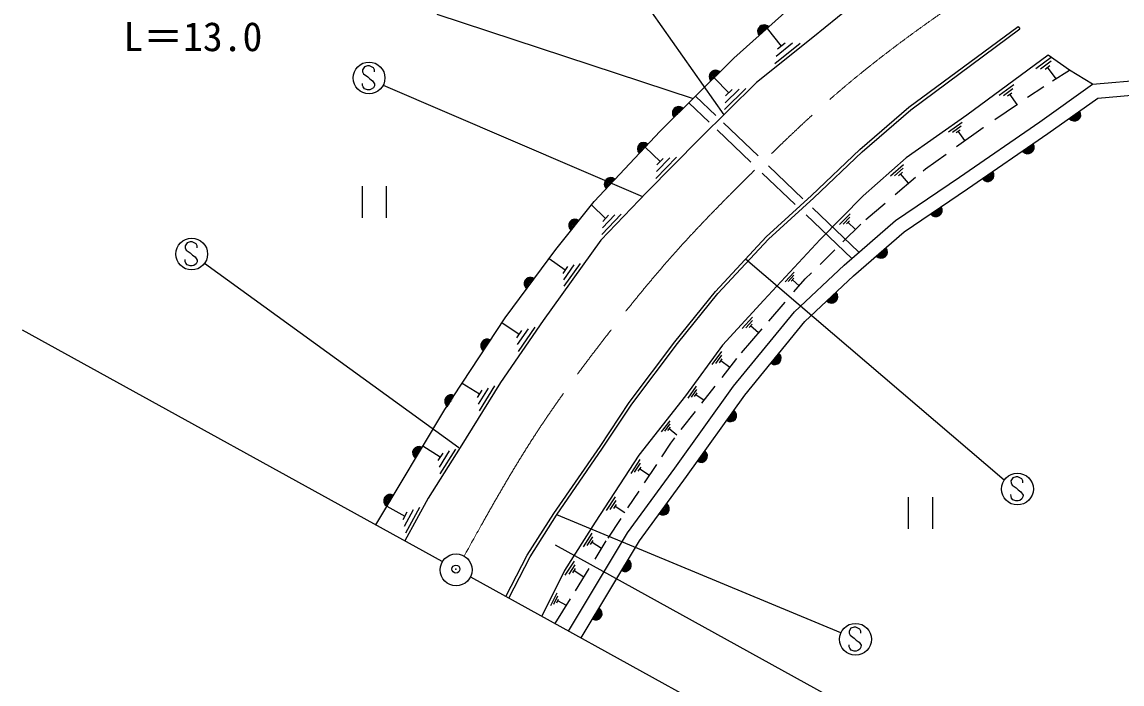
# Model space of a CAD drawing. Units: millimetres, scale not verified. Extents: x 40000 to 680000, y 20000 to 380000.
# Drawn here: x 261465 to 330618, y 261590 to 303224 of the extents above; entities that cross this region are included whole.
import ezdxf
from ezdxf.enums import TextEntityAlignment as Align

# ---------------------------------------------------------------- set-up
doc = ezdxf.new("R2010")
doc.units = ezdxf.units.MM
doc.header["$LTSCALE"] = 1000
doc.header["$PDMODE"] = 32
doc.header["$PDSIZE"] = 500
doc.linetypes.add('CHAIN', pattern=[18.5, 12, -1.5, 3.5, -1.5])
for name, color, linetype, lineweight in [('M-BGD', 7, 'Continuous', 25), ('M-BMK', 2, 'CHAIN', 13), ('M-BMK-SRVR', 3, 'Continuous', 25), ('M-STR-STR3', 7, 'Continuous', 25), ('M-STR-STRC', 7, 'Continuous', 25)]:
    doc.layers.add(name, color=color, linetype=linetype, lineweight=lineweight)
doc.layers.add('M-OTRS', color=6, linetype='Continuous')
doc.styles.add('ＭＳ ゴシック', font='')
doc.styles.get('ＭＳ ゴシック').set_extended_font_data('MS Gothic')

msp = doc.modelspace()

# ---------------------------------------------------------------- linework, layer by layer
at = {"layer": 'M-BGD'}
for p, q in [((315051, 305397), (311182, 302243)), ((306219, 300939), (310004, 304346)), ((317226, 297862), (324084, 302947)), ((324084, 302947), (324203, 302787)), ((311182, 302243), (307649, 299425)), ((308311, 302825), (309201, 301705)), ((317351, 297706), (324203, 302787)), ((310381, 301865), (308791, 300585)), ((309911, 301885), (308881, 301055)), ((309441, 301895), (308961, 301515)), ((301593, 296355), (306219, 300939)), ((325977, 301136), (320864, 297360)), ((325191, 300305), (326156, 301010)), ((327313, 300200), (325977, 301136)), ((325491, 300285), (326161, 300785)), ((325781, 300265), (326091, 300495)), ((326471, 299655), (325941, 300385)), ((326256, 299518), (327313, 300200)), ((328770, 299313), (327313, 300200)), ((328770, 299313), (342071, 300471)), ((304981, 299715), (305911, 298775)), ((329092, 298438), (342159, 299576)), ((307649, 299425), (304074, 295893)), ((306971, 299035), (305631, 297715)), ((306541, 299005), (305671, 298145)), ((306111, 298975), (305701, 298575)), ((322901, 298615), (323811, 299285)), ((323161, 298595), (323751, 299035)), ((323421, 298575), (323691, 298775)), ((324673, 298496), (325711, 299166)), ((325443, 296944), (328770, 299313)), ((304659, 296919), (303388, 298134)), ((305094, 297333), (303814, 298556)), ((322620, 297086), (324044, 298064)), ((324021, 298045), (323561, 298675)), ((325960, 296207), (329092, 298438)), ((314144, 295204), (317226, 297862)), ((314278, 295056), (317351, 297706)), ((307740, 294805), (305571, 296877)), ((320864, 297360), (317055, 294687)), ((319721, 296315), (320571, 296915)), ((319961, 296295), (320511, 296685)), ((320403, 293466), (325443, 296944)), ((297430, 291940), (301593, 296355)), ((307292, 294403), (305158, 296442)), ((320191, 296275), (320451, 296445)), ((320213, 295385), (321900, 296591)), ((320741, 295765), (320321, 296365)), ((320911, 292723), (325960, 296207)), ((321900, 296591), (321911, 296599)), ((300651, 295355), (301581, 294445)), ((304074, 295893), (300752, 292528)), ((302621, 294715), (301321, 293385)), ((302201, 294685), (301351, 293815)), ((301771, 294645), (301381, 294245)), ((311101, 292315), (314144, 295204)), ((311237, 292168), (314278, 295056)), ((317055, 294687), (314348, 292281)), ((318258, 293985), (319564, 294920)), ((310561, 292110), (308403, 294171)), ((316071, 293545), (316881, 294265)), ((316321, 293555), (316851, 294025)), ((318114, 293863), (318258, 293985)), ((310077, 291742), (308001, 293726)), ((316350, 292367), (317635, 293457)), ((316371, 290745), (320403, 293466)), ((316571, 293555), (316821, 293775)), ((317201, 293095), (316701, 293665)), ((282862, 290900), (282862, 292900)), ((284362, 292900), (284362, 290900)), ((300752, 292528), (297850, 289501)), ((316921, 290030), (320911, 292723)), ((295033, 288912), (297430, 291940)), ((308248, 289710), (311101, 292315)), ((308389, 289568), (311237, 292168)), ((314348, 292281), (311641, 289541)), ((314515, 290810), (315724, 291836)), ((297261, 291725), (298151, 290875)), ((314084, 288744), (311154, 291543)), ((312861, 290495), (313521, 291165)), ((299141, 291135), (297921, 289865)), ((298741, 291105), (297951, 290275)), ((298331, 291065), (297971, 290675)), ((313631, 288347), (310753, 291097)), ((313070, 289391), (314201, 290502)), ((313081, 290515), (313511, 290945)), ((313145, 287922), (316371, 290745)), ((313291, 290525), (313491, 290725)), ((313861, 290165), (313391, 290625)), ((313749, 287255), (316921, 290030)), ((297850, 289501), (294234, 284454)), ((305063, 286285), (308248, 289710)), ((305214, 286154), (308389, 289568)), ((311641, 289541), (308099, 285731)), ((291837, 284622), (295033, 288912)), ((311638, 287983), (312565, 288894)), ((294611, 288345), (295611, 287635)), ((295761, 287845), (295461, 287415)), ((296161, 287945), (295501, 287015)), ((296551, 288035), (295531, 286605)), ((310021, 284999), (313145, 287922)), ((309441, 286885), (310001, 287485)), ((309631, 286905), (309991, 287295)), ((309821, 286925), (309981, 287105)), ((310321, 286625), (309901, 287015)), ((309996, 286246), (310705, 287068)), ((310679, 284383), (313749, 287255)), ((310705, 287068), (311096, 287451)), ((302512, 283118), (305063, 286285)), ((302670, 282995), (305214, 286154)), ((308099, 285731), (305493, 282891)), ((308418, 284418), (309447, 285611)), ((306190, 280312), (310021, 284999)), ((288052, 278861), (291837, 284622)), ((294234, 284454), (291542, 280543)), ((291641, 284325), (292711, 283585)), ((306741, 283955), (307381, 284655)), ((306905, 279764), (310679, 284383)), ((306961, 283985), (307381, 284445)), ((307171, 284015), (307371, 284225)), ((292871, 283815), (292551, 283355)), ((293291, 283925), (292601, 282935)), ((293701, 284035), (292651, 282505)), ((306696, 282423), (307988, 283920)), ((307761, 283665), (307271, 284125)), ((299635, 279300), (302512, 283118)), ((299799, 279184), (302670, 282995)), ((305493, 282891), (303187, 279716)), ((304861, 281685), (305451, 282495)), ((305091, 281745), (305471, 282265)), ((305311, 281795), (305491, 282035)), ((305971, 281505), (305401, 281915)), ((305478, 280867), (306408, 282055)), ((291542, 280543), (289019, 276464)), ((289131, 280515), (290231, 279845)), ((290371, 280075), (290081, 279605)), ((290771, 280205), (290151, 279195)), ((291171, 280335), (290211, 278775)), ((302511, 275171), (306190, 280312)), ((303341, 279575), (303871, 280315)), ((303551, 279625), (303891, 280105)), ((304207, 279242), (305045, 280313)), ((303187, 279716), (300246, 275974)), ((303240, 274644), (306905, 279764)), ((303751, 279675), (303901, 279895)), ((304341, 279415), (303831, 279785)), ((283704, 271606), (288052, 278861)), ((297803, 276526), (299635, 279300)), ((297969, 276414), (299799, 279184)), ((302911, 277586), (303811, 278736)), ((301661, 277445), (302211, 278145)), ((301871, 277485), (302221, 277945)), ((302071, 277525), (302231, 277735)), ((302641, 277245), (302151, 277635)), ((301684, 275882), (302251, 276742)), ((302251, 276742), (302516, 277081)), ((286671, 276565), (287761, 275885)), ((289019, 276464), (287000, 273268)), ((287911, 276115), (287611, 275645)), ((288321, 276245), (287681, 275225)), ((288721, 276365), (287741, 274805)), ((294910, 272314), (297803, 276526)), ((295076, 272203), (297969, 276414)), ((300246, 275974), (297506, 271763)), ((299751, 274835), (300321, 275715)), ((299981, 274905), (300351, 275475)), ((300211, 274975), (300381, 275235)), ((300599, 274235), (301368, 275402)), ((299537, 271088), (302511, 275171)), ((300288, 270590), (303240, 274644)), ((300911, 274705), (300301, 275105)), ((287000, 273268), (285535, 270596)), ((298221, 272495), (298781, 273355)), ((299561, 272661), (300260, 273722)), ((317203, 271343), (317203, 273343)), ((318703, 273343), (318703, 271343)), ((284401, 272775), (285531, 272155)), ((286061, 272545), (285491, 271505)), ((286461, 272695), (285571, 271085)), ((298451, 272565), (298811, 273125)), ((298681, 272625), (298841, 272885)), ((299361, 272365), (298761, 272755)), ((285661, 272395), (285401, 271915)), ((293232, 269694), (294910, 272314)), ((293405, 269594), (295076, 272203)), ((298308, 270761), (299127, 272004)), ((297506, 271763), (295568, 268722)), ((295827, 264921), (299537, 271088)), ((296761, 270225), (297311, 271085)), ((296616, 264486), (300288, 270590)), ((296991, 270295), (297351, 270855)), ((297211, 270365), (297381, 270615)), ((297901, 270105), (297301, 270495)), ((297489, 269437), (298200, 270585)), ((291886, 267094), (293232, 269694)), ((292062, 266998), (293405, 269594)), ((295621, 268435), (296191, 269325)), ((295861, 268505), (296231, 269085)), ((295568, 268722), (294143, 265850)), ((296091, 268575), (296261, 268845)), ((296791, 268315), (296181, 268715)), ((296264, 267459), (297124, 268848)), ((294701, 266535), (295101, 267325)), ((294891, 266615), (295151, 267125)), ((294982, 265387), (295951, 266954)), ((295081, 266695), (295201, 266925)), ((295691, 266535), (295141, 266815))]:
    msp.add_line(p, q, dxfattribs=at)
for centre, radius, start, end in [((308112, 302643), 400, 41.98721, 221.98721), ((308112, 302643), 400, 41.98721, 221.98721), ((308112, 302643), 350, 41.98721, 221.98721), ((308112, 302643), 300, 41.98721, 221.98721), ((308112, 302643), 250, 41.98721, 221.98721), ((308112, 302643), 200, 41.98721, 221.98721), ((308112, 302643), 150, 41.98721, 221.98721), ((308112, 302643), 100, 41.98721, 221.98721), ((308112, 302643), 50, 41.98721, 221.98721), ((305063, 299793), 400, 44.73838, 224.73838), ((305063, 299793), 400, 44.73838, 224.73838), ((305063, 299793), 350, 44.73838, 224.73838), ((305063, 299793), 300, 44.73838, 224.73838), ((305063, 299793), 250, 44.73838, 224.73838), ((305063, 299793), 200, 44.73838, 224.73838), ((305063, 299793), 150, 44.73838, 224.73838), ((305063, 299793), 100, 44.73838, 224.73838), ((305063, 299793), 50, 44.73838, 224.73838), ((302750, 297501), 400, 44.73838, 224.73838), ((302750, 297501), 400, 44.73838, 224.73838), ((302750, 297501), 350, 44.73838, 224.73838), ((302750, 297501), 300, 44.73838, 224.73838), ((302750, 297501), 250, 44.73838, 224.73838), ((302750, 297501), 200, 44.73838, 224.73838), ((302750, 297501), 150, 44.73838, 224.73838), ((302750, 297501), 100, 44.73838, 224.73838), ((302750, 297501), 50, 44.73838, 224.73838), ((327626, 297394), 400, 215.45547, 35.45547), ((327626, 297394), 400, 215.45547, 35.45547), ((327626, 297394), 350, 215.45547, 35.45547), ((327626, 297394), 300, 215.45547, 35.45547), ((327626, 297394), 250, 215.45547, 35.45547), ((327626, 297394), 200, 215.45547, 35.45547), ((327626, 297394), 150, 215.45547, 35.45547), ((327626, 297394), 100, 215.45547, 35.45547), ((327626, 297394), 50, 215.45547, 35.45547), ((300552, 295251), 400, 46.68468, 226.68468), ((300552, 295251), 400, 46.68468, 226.68468), ((300552, 295251), 350, 46.68468, 226.68468), ((300552, 295251), 300, 46.68468, 226.68468), ((300552, 295251), 250, 46.68468, 226.68468), ((300552, 295251), 200, 46.68468, 226.68468), ((300552, 295251), 150, 46.68468, 226.68468), ((300552, 295251), 100, 46.68468, 226.68468), ((300552, 295251), 50, 46.68468, 226.68468), ((324698, 295336), 400, 214.60568, 34.60568), ((324698, 295336), 400, 214.60568, 34.60568), ((324698, 295336), 350, 214.60568, 34.60568), ((324698, 295336), 300, 214.60568, 34.60568), ((324698, 295336), 250, 214.60568, 34.60568), ((324698, 295336), 200, 214.60568, 34.60568), ((324698, 295336), 150, 214.60568, 34.60568), ((324698, 295336), 100, 214.60568, 34.60568), ((324698, 295336), 50, 214.60568, 34.60568), ((298471, 293044), 400, 46.68468, 226.68468), ((298471, 293044), 400, 46.68468, 226.68468), ((298471, 293044), 350, 46.68468, 226.68468), ((298471, 293044), 300, 46.68468, 226.68468), ((298471, 293044), 250, 46.68468, 226.68468), ((298471, 293044), 200, 46.68468, 226.68468), ((322173, 293594), 400, 214.60568, 34.60568), ((322173, 293594), 400, 214.60568, 34.60568), ((322173, 293594), 350, 214.60568, 34.60568), ((322173, 293594), 300, 214.60568, 34.60568), ((322173, 293594), 250, 214.60568, 34.60568), ((322173, 293594), 200, 214.60568, 34.60568), ((322173, 293594), 150, 214.60568, 34.60568), ((322173, 293594), 100, 214.60568, 34.60568), ((322173, 293594), 50, 214.60568, 34.60568), ((298471, 293044), 150, 46.68468, 226.68468), ((298471, 293044), 100, 46.68468, 226.68468), ((298471, 293044), 50, 46.68468, 226.68468), ((318916, 291377), 400, 214.01935, 34.01935), ((318916, 291377), 400, 214.01935, 34.01935), ((318916, 291377), 350, 214.01935, 34.01935), ((318916, 291377), 300, 214.01935, 34.01935), ((318916, 291377), 250, 214.01935, 34.01935), ((318916, 291377), 200, 214.01935, 34.01935), ((318916, 291377), 150, 214.01935, 34.01935), ((318916, 291377), 100, 214.01935, 34.01935), ((318916, 291377), 50, 214.01935, 34.01935), ((296231, 290426), 400, 51.63251, 231.63251), ((296231, 290426), 400, 51.63251, 231.63251), ((296231, 290426), 350, 51.63251, 231.63251), ((296231, 290426), 300, 51.63251, 231.63251), ((296231, 290426), 250, 51.63251, 231.63251), ((296231, 290426), 200, 51.63251, 231.63251), ((296231, 290426), 150, 51.63251, 231.63251), ((296231, 290426), 100, 51.63251, 231.63251), ((296231, 290426), 50, 51.63251, 231.63251), ((315474, 288764), 400, 221.18593, 41.18593), ((315474, 288764), 400, 221.18593, 41.18593), ((315474, 288764), 350, 221.18593, 41.18593), ((315474, 288764), 300, 221.18593, 41.18593), ((315474, 288764), 250, 221.18593, 41.18593), ((315474, 288764), 200, 221.18593, 41.18593), ((315474, 288764), 150, 221.18593, 41.18593), ((315474, 288764), 100, 221.18593, 41.18593), ((315474, 288764), 50, 221.18593, 41.18593), ((293435, 286767), 400, 53.31028, 233.31028), ((293435, 286767), 400, 53.31028, 233.31028), ((293435, 286767), 350, 53.31028, 233.31028), ((293435, 286767), 300, 53.31028, 233.31028), ((293435, 286767), 250, 53.31028, 233.31028), ((293435, 286767), 200, 53.31028, 233.31028), ((293435, 286767), 150, 53.31028, 233.31028), ((293435, 286767), 100, 53.31028, 233.31028), ((293435, 286767), 50, 53.31028, 233.31028), ((312353, 285940), 400, 222.93778, 42.93778), ((312353, 285940), 400, 222.93778, 42.93778), ((312353, 285940), 350, 222.93778, 42.93778), ((312353, 285940), 300, 222.93778, 42.93778), ((312353, 285940), 250, 222.93778, 42.93778), ((312353, 285940), 200, 222.93778, 42.93778), ((312353, 285940), 150, 222.93778, 42.93778), ((312353, 285940), 100, 222.93778, 42.93778), ((312353, 285940), 50, 222.93778, 42.93778), ((290707, 282876), 400, 57.1042, 237.1042), ((290707, 282876), 400, 57.1042, 237.1042), ((290707, 282876), 350, 57.1042, 237.1042), ((290707, 282876), 300, 57.1042, 237.1042), ((290707, 282876), 250, 57.1042, 237.1042), ((290707, 282876), 200, 57.1042, 237.1042), ((290707, 282876), 150, 57.1042, 237.1042), ((290707, 282876), 100, 57.1042, 237.1042), ((290707, 282876), 50, 57.1042, 237.1042), ((308792, 282074), 400, 230.74416, 50.74416), ((308792, 282074), 400, 230.74416, 50.74416), ((308792, 282074), 350, 230.74416, 50.74416), ((308792, 282074), 300, 230.74416, 50.74416), ((308792, 282074), 250, 230.74416, 50.74416), ((308792, 282074), 200, 230.74416, 50.74416), ((308792, 282074), 150, 230.74416, 50.74416), ((308792, 282074), 100, 230.74416, 50.74416), ((308792, 282074), 50, 230.74416, 50.74416), ((288447, 279382), 400, 57.1042, 237.1042), ((288447, 279382), 400, 57.1042, 237.1042), ((288447, 279382), 350, 57.1042, 237.1042), ((288447, 279382), 300, 57.1042, 237.1042), ((288447, 279382), 250, 57.1042, 237.1042), ((288447, 279382), 200, 57.1042, 237.1042), ((288447, 279382), 150, 57.1042, 237.1042), ((288447, 279382), 100, 57.1042, 237.1042), ((288447, 279382), 50, 57.1042, 237.1042), ((305989, 278484), 400, 234.40922, 54.40922), ((305989, 278484), 400, 234.40922, 54.40922), ((305989, 278484), 350, 234.40922, 54.40922), ((305989, 278484), 300, 234.40922, 54.40922), ((305989, 278484), 250, 234.40922, 54.40922), ((305989, 278484), 200, 234.40922, 54.40922), ((305989, 278484), 150, 234.40922, 54.40922), ((305989, 278484), 100, 234.40922, 54.40922), ((305989, 278484), 50, 234.40922, 54.40922), ((286414, 276128), 400, 59.06607, 239.06607), ((286414, 276128), 400, 59.06607, 239.06607), ((286414, 276128), 350, 59.06607, 239.06607), ((286414, 276128), 300, 59.06607, 239.06607), ((286414, 276128), 250, 59.06607, 239.06607), ((286414, 276128), 200, 59.06607, 239.06607), ((286414, 276128), 150, 59.06607, 239.06607), ((286414, 276128), 100, 59.06607, 239.06607), ((286414, 276128), 50, 59.06607, 239.06607), ((304157, 275924), 400, 234.40922, 54.40922), ((304157, 275924), 400, 234.40922, 54.40922), ((304157, 275924), 350, 234.40922, 54.40922), ((304157, 275924), 300, 234.40922, 54.40922), ((304157, 275924), 250, 234.40922, 54.40922), ((304157, 275924), 200, 234.40922, 54.40922), ((304157, 275924), 150, 234.40922, 54.40922), ((304157, 275924), 100, 234.40922, 54.40922), ((304157, 275924), 50, 234.40922, 54.40922), ((284607, 273113), 400, 59.06607, 239.06607), ((284607, 273113), 400, 59.06607, 239.06607), ((284607, 273113), 350, 59.06607, 239.06607), ((284607, 273113), 300, 59.06607, 239.06607), ((284607, 273113), 250, 59.06607, 239.06607), ((284607, 273113), 200, 59.06607, 239.06607), ((284607, 273113), 150, 59.06607, 239.06607), ((284607, 273113), 100, 59.06607, 239.06607), ((284607, 273113), 50, 59.06607, 239.06607), ((301764, 272617), 400, 233.93059, 53.93059), ((301764, 272617), 400, 233.93059, 53.93059), ((301764, 272617), 350, 233.93059, 53.93059), ((301764, 272617), 300, 233.93059, 53.93059), ((301764, 272617), 250, 233.93059, 53.93059), ((301764, 272617), 200, 233.93059, 53.93059), ((301764, 272617), 150, 233.93059, 53.93059), ((301764, 272617), 100, 233.93059, 53.93059), ((301764, 272617), 50, 233.93059, 53.93059), ((299370, 269064), 400, 238.96796, 58.96796), ((299370, 269064), 400, 238.96796, 58.96796), ((299370, 269064), 350, 238.96796, 58.96796), ((299370, 269064), 300, 238.96796, 58.96796), ((299370, 269064), 250, 238.96796, 58.96796), ((299370, 269064), 200, 238.96796, 58.96796), ((299370, 269064), 150, 238.96796, 58.96796), ((299370, 269064), 100, 238.96796, 58.96796), ((299370, 269064), 50, 238.96796, 58.96796), ((297534, 266012), 400, 238.96796, 58.96796), ((297534, 266012), 400, 238.96796, 58.96796), ((297534, 266012), 350, 238.96796, 58.96796), ((297534, 266012), 300, 238.96796, 58.96796), ((297534, 266012), 250, 238.96796, 58.96796), ((297534, 266012), 200, 238.96796, 58.96796), ((297534, 266012), 150, 238.96796, 58.96796), ((297534, 266012), 100, 238.96796, 58.96796), ((297534, 266012), 50, 238.96796, 58.96796)]:
    msp.add_arc(centre, radius, start, end, dxfattribs=at)
at = {"layer": 'M-BMK'}
msp.add_open_spline([(289257, 269633), (290694, 272222), (292130, 274811), (293742, 277287), (295086, 279350), (296551, 281335), (298058, 283288), (299534, 285200), (301050, 287082), (302661, 288877), (304226, 290622), (305881, 292286), (307553, 293933), (309121, 295479), (310704, 297010), (312361, 298454), (315325, 301036), (318529, 303341), (321817, 305515), (324873, 307536), (328002, 309445), (331258, 311101), (334306, 312651), (337467, 313980), (340650, 315253), (343078, 316224), (345520, 317162), (348015, 317922), (350932, 318811), (353922, 319458), (356913, 320097), (359211, 320589), (361509, 321076), (363833, 321382), (365178, 321560), (366531, 321677), (367885, 321794)], degree=3, knots=[0, 0, 0, 0, 1, 1, 1, 2, 2, 2, 3, 3, 3, 4, 4, 4, 5, 5, 5, 6, 6, 6, 7, 7, 7, 8, 8, 8, 9, 9, 9, 10, 10, 10, 11, 11, 11, 12, 12, 12, 12], dxfattribs=at)
at = {"layer": 'M-BMK-SRVR'}
for p, q in [((261465, 283869), (287866, 269311)), ((289660, 268322), (318427, 252460))]:
    msp.add_line(p, q, dxfattribs=at)
msp.add_circle((288756, 268768), 1000, dxfattribs=at)
at = {"layer": 'M-OTRS'}
msp.add_point((288746, 268820), dxfattribs=at)
at = {"layer": 'M-STR-STR3'}
msp.add_line((287537, 303719), (303669, 298412), dxfattribs=at)
at = {"layer": 'M-STR-STRC'}
for p, q in [((292814, 315598), (305580, 297380)), ((283002, 300403), (282878, 300218)), ((282878, 300218), (282881, 300087)), ((283194, 300469), (283002, 300403)), ((283315, 300466), (283194, 300469)), ((283565, 300348), (283315, 300466)), ((283628, 300216), (283565, 300348)), ((283628, 300087), (283628, 300216)), ((282881, 300087), (282944, 299958)), ((282944, 299958), (283199, 299776)), ((283199, 299776), (283328, 299644)), ((283328, 299644), (283507, 299529)), ((283507, 299529), (283634, 299328)), ((282881, 299239), (282878, 299360)), ((282920, 299136), (282881, 299239)), ((283004, 299026), (282920, 299136)), ((283191, 298965), (283004, 299026)), ((283326, 298965), (283191, 298965)), ((283426, 298994), (283326, 298965)), ((283568, 299086), (283426, 298994)), ((283628, 299218), (283568, 299086)), ((283634, 299328), (283628, 299218)), ((284177, 299254), (300481, 292246)), ((271849, 289328), (271725, 289144)), ((271725, 289144), (271728, 289012)), ((272041, 289394), (271849, 289328)), ((272162, 289391), (272041, 289394)), ((272413, 289273), (272162, 289391)), ((272476, 289141), (272413, 289273)), ((272476, 289012), (272476, 289141)), ((271728, 289012), (271791, 288883)), ((271791, 288883), (272046, 288701)), ((272046, 288701), (272176, 288570)), ((272176, 288570), (272355, 288454)), ((272355, 288454), (272481, 288254)), ((271728, 288164), (271725, 288285)), ((271767, 288061), (271728, 288164)), ((271852, 287951), (271767, 288061)), ((272039, 287890), (271852, 287951)), ((272173, 287890), (272039, 287890)), ((272273, 287919), (272173, 287890)), ((272415, 288011), (272273, 287919)), ((272476, 288143), (272415, 288011)), ((272481, 288254), (272476, 288143)), ((272945, 288047), (288935, 276464)), ((323214, 274408), (306946, 288310)), ((323763, 274550), (323639, 274366)), ((323955, 274616), (323763, 274550)), ((324076, 274613), (323955, 274616)), ((324326, 274495), (324076, 274613)), ((323639, 274366), (323642, 274234)), ((323642, 274234), (323705, 274105)), ((323705, 274105), (323960, 273923)), ((323960, 273923), (324089, 273792)), ((324390, 274363), (324326, 274495)), ((324390, 274234), (324390, 274363)), ((323642, 273386), (323639, 273507)), ((323681, 273283), (323642, 273386)), ((323766, 273173), (323681, 273283)), ((323952, 273112), (323766, 273173)), ((324089, 273792), (324268, 273676)), ((324329, 273233), (324187, 273141)), ((324268, 273676), (324395, 273476)), ((324390, 273365), (324329, 273233)), ((324395, 273476), (324390, 273365)), ((324087, 273112), (323952, 273112)), ((324187, 273141), (324087, 273112)), ((312950, 264808), (295095, 272231)), ((321944, 255452), (294997, 270328)), ((313581, 265100), (313458, 264916)), ((313458, 264916), (313460, 264784)), ((313774, 265166), (313581, 265100)), ((313895, 265163), (313774, 265166)), ((314145, 265045), (313895, 265163)), ((314208, 264913), (314145, 265045)), ((314208, 264784), (314208, 264913)), ((313460, 264784), (313523, 264655)), ((313523, 264655), (313779, 264473)), ((313779, 264473), (313908, 264342)), ((313908, 264342), (314087, 264226)), ((314087, 264226), (314213, 264026)), ((313460, 263936), (313458, 264057)), ((313500, 263834), (313460, 263936)), ((313584, 263723), (313500, 263834)), ((313771, 263662), (313584, 263723)), ((313905, 263662), (313771, 263662)), ((314005, 263691), (313905, 263662)), ((314147, 263784), (314005, 263691)), ((314208, 263915), (314147, 263784)), ((314213, 264026), (314208, 263915))]:
    msp.add_line(p, q, dxfattribs=at)
for centre in [(283285, 299706), (272133, 288631), (324046, 273853), (313865, 264403)]:
    msp.add_circle(centre, 1000, dxfattribs=at)

# ---------------------------------------------------------------- texts
at = {"layer": 'M-STR-STR3', "style": 'ＭＳ ゴシック'}
msp.add_text('L＝13.0', height=1833, dxfattribs=at).set_placement((267841, 303223), align=Align.TOP_LEFT)

doc.saveas('drawing.dxf')
